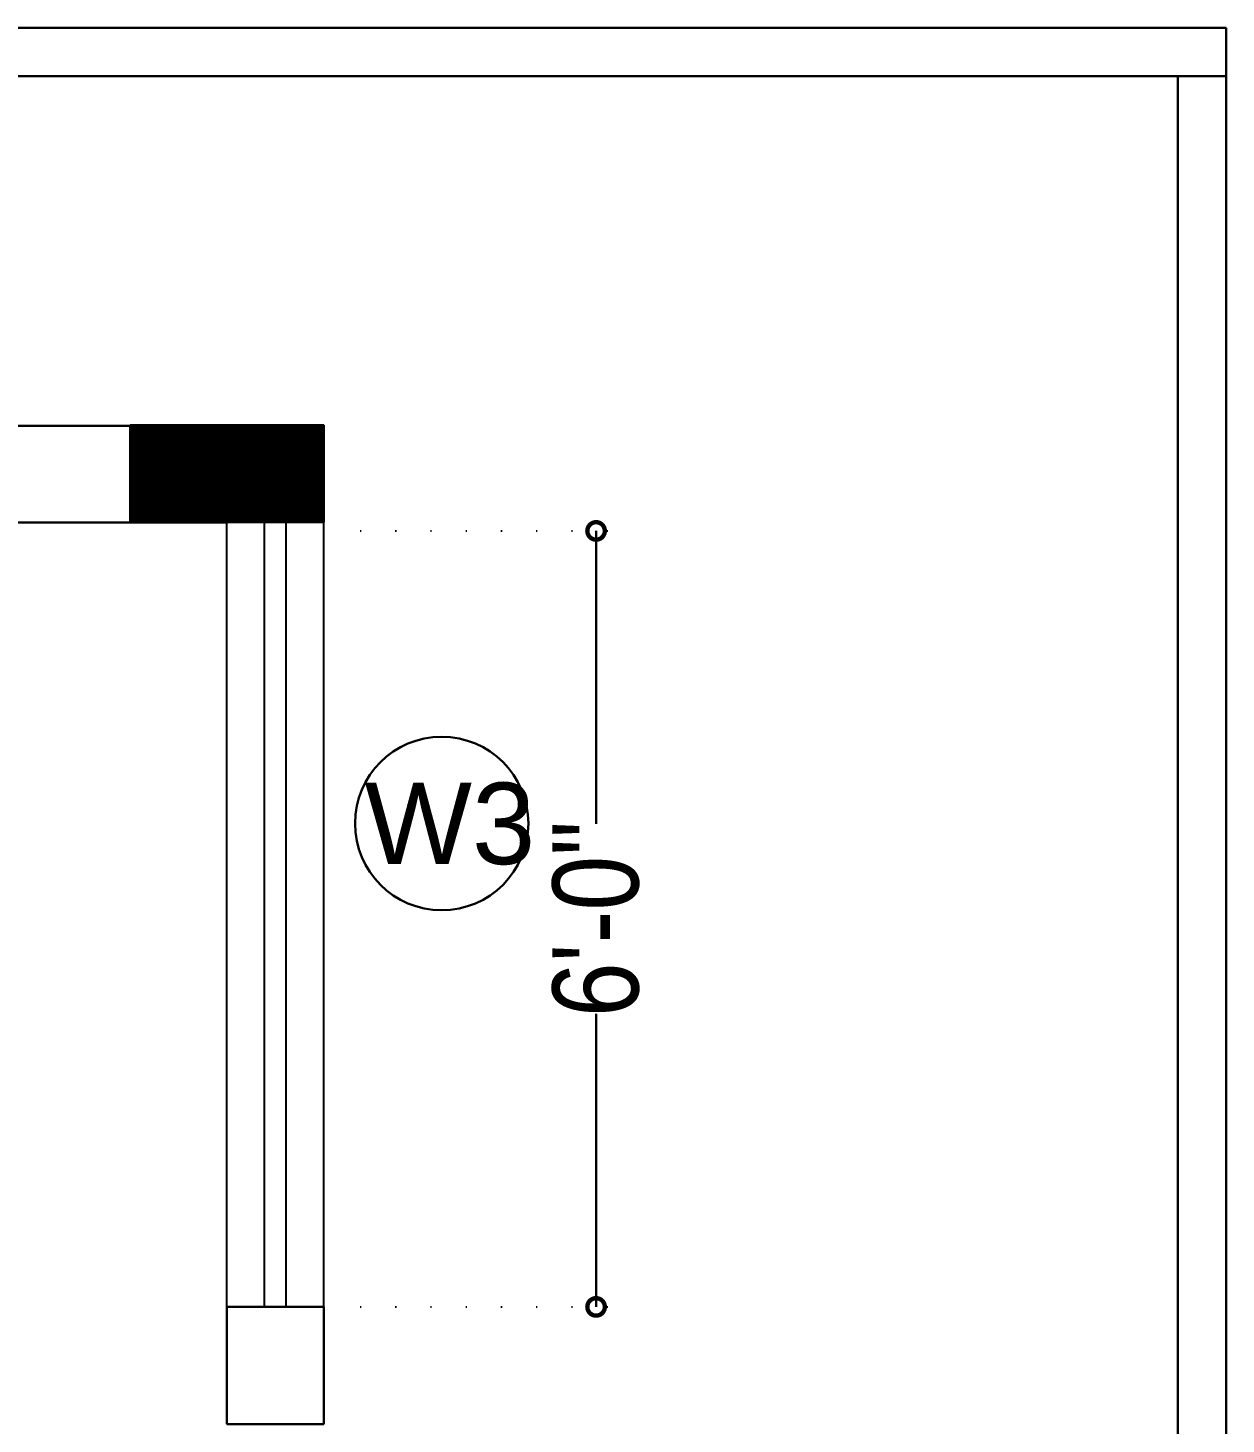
# Model space of a CAD drawing. Extents: x 187966 to 202201, y 659574 to 1343694.
# Drawn here: x 192879.8 to 192991.2, y 665292.5 to 665422.3 of the extents above; entities that cross this region are included whole.
import ezdxf

# ---------------------------------------------------------------- set-up
doc = ezdxf.new("R2010")
doc.units = 0
doc.header["$MEASUREMENT"] = 0
doc.header["$PDMODE"] = 32
doc.linetypes.add('DOT2', pattern=[3.175, 0, -3.175])
for name, color, linetype, lineweight in [('A-Wall', 7, 'Continuous', 30), ('sill', 32, 'Continuous', 25), ('Text', 55, 'Continuous', 25), ('WINDOW', 147, 'Continuous', 25)]:
    doc.layers.add(name, color=color, linetype=linetype, lineweight=lineweight)
doc.layers.add('ELE', color=7, linetype='Continuous')
doc.styles.add('AA_03.50', font='ARIALN.TTF', dxfattribs={"height": 8})
doc.styles.add('jag', font='arial.ttf')
doc.dimstyles.new('AA_03.50', dxfattribs={"dimtxt": 9, "dimasz": 3.25, "dimexe": 1.75, "dimexo": 3.375, "dimgap": 0.09, "dimtad": 0, "dimdec": 0, "dimzin": 3, "dimdsep": 46, "dimlunit": 4, "dimtxsty": 'AA_03.50', "dimblk": 'DOTSMALL', "dimcen": 0.09, "dimclre": 7, "dimadec": 0, "dimazin": 0, "dimtfac": 1, "dimtdec": 0, "dimtofl": 0, "dimtmove": 0, "dimatfit": 3, "dimfxl": 1, "dimtolj": 1, "dimtzin": 0, "dimlwd": -1, "dimarcsym": 0})

# ---------------------------------------------------------------- blocks, each defined once
blk = doc.blocks.new('EGVSVS')
at = {"layer": 'A-Wall'}
h = blk.add_hatch(dxfattribs=at)
h.set_pattern_fill('ANSI31', color=256, style=0)
h.set_pattern_definition([(45, (0, 0), (-0.088388347648, 0.088388347648), [])])
h.paths.add_polyline_path([(188258.49, 672097.51), (188258.49, 672106.51), (188240.49, 672106.51), (188240.49, 672097.51)])
blk.add_lwpolyline([(188240.49, 672106.51), (188258.49, 672106.51), (188258.49, 672097.51), (188240.49, 672097.51)], close=True, dxfattribs=at)
blk = doc.blocks.new('_DotSmall')
at = {"color": 0, "linetype": 'ByBlock', "const_width": 0.5}
blk.add_lwpolyline([(-0.0625, 0, 1), (0.0625, 0, 1)], format="xyb", close=True, dxfattribs=at)
blk = doc.blocks.new('*D36')
at = {"layer": 'A-Wall', "color": 7, "linetype": 'DOT2', "lineweight": -2, "transparency": 16777216}
for p, q in [((192910.68, 665375.55), (192934.37, 665375.55)), ((192910.68, 665303.4), (192934.37, 665303.4))]:
    blk.add_line(p, q, dxfattribs=at)
at = {"layer": 'A-Wall', "color": 0, "transparency": 16777216}
for p, q in [((192932.62, 665375.55), (192932.62, 665348.31)), ((192932.62, 665303.4), (192932.62, 665330.64))]:
    blk.add_line(p, q, dxfattribs=at)
at = {"layer": 'DEFPOINTS', "color": 0, "transparency": 16777216}
for p in [(192907.31, 665375.55), (192907.31, 665303.4), (192932.62, 665303.4)]:
    blk.add_point(p, dxfattribs=at)
at = {"layer": 'A-Wall', "color": 0, "transparency": 16777216, "xscale": 3.25, "yscale": 3.25, "zscale": 3.25}
for p, rotation in [((192932.62, 665375.55), 90), ((192932.62, 665303.4), 270)]:
    blk.add_blockref('_DotSmall', p, dxfattribs=dict(at, rotation=rotation))
at = {"layer": 'A-Wall', "color": 0, "transparency": 16777216, "insert": (192932.62, 665339.47), "char_height": 8, "attachment_point": 5, "rotation": 90, "style": 'AA_03.50'}
blk.add_mtext('\\A1;6\'-0"', dxfattribs=at)

msp = doc.modelspace()

# ---------------------------------------------------------------- linework, layer by layer
at = {"layer": 'A-Wall'}
for p, q in [((192260.21, 665422.32), (192991.18, 665422.32)), ((192991.18, 665422.32), (192991.18, 664930.02)), ((192269.21, 665417.82), (192991.18, 665417.82)), ((192986.7, 665417.82), (192986.7, 664934.5)), ((192733.51, 665376.32), (192898.31, 665376.32))]:
    msp.add_line(p, q, dxfattribs=at)
for points in [[(192907.31, 665385.32), (192628.38, 665385.32)], [(192907.31, 665376.36), (192907.31, 665385.32)], [(192898.31, 665376.36), (192898.31, 665376.36)], [(192898.31, 665376.36), (192907.31, 665376.36)], [(192898.31, 665292.5), (192898.31, 665303.4)], [(192898.31, 665303.4), (192907.31, 665303.4)], [(192907.31, 665292.5), (192907.31, 665303.4)], [(192907.31, 665292.5), (192898.31, 665292.5)]]:
    msp.add_lwpolyline(points, dxfattribs=at)
at = {"layer": 'ELE', "linetype": 'ByBlock', "lineweight": 30}
msp.add_circle((192918.27, 665348.35), 8.06, dxfattribs=at)
at = {"layer": 'sill'}
for points in [[(192898.31, 665303.4), (192898.31, 665376.36)], [(192907.31, 665303.4), (192907.31, 665376.36)]]:
    msp.add_lwpolyline(points, dxfattribs=at)
at = {"layer": 'WINDOW'}
for points in [[(192901.8, 665303.4), (192901.8, 665376.36)], [(192903.81, 665303.4), (192903.81, 665376.36)]]:
    msp.add_lwpolyline(points, dxfattribs=at)

# ---------------------------------------------------------------- block references
at = {"layer": 'A-Wall'}
msp.add_blockref('EGVSVS', (4648.81, -6721.14), dxfattribs=at)

# ---------------------------------------------------------------- texts
at = {"layer": 'Text', "insert": (192911.1, 665352.14), "char_height": 7.5716, "width": 212.5439, "attachment_point": 1, "style": 'jag'}
msp.add_mtext('W3{\\H0.8193x; }^I', dxfattribs=at)

# ---------------------------------------------------------------- dimensions: what is measured, and where the dimension line sits
at = {"layer": 'A-Wall'}
dim = msp.add_linear_dim(base=(192932.6172, 665303.402), p1=(192907.3074, 665375.5452), p2=(192907.3074, 665303.402), angle=90, dimstyle='AA_03.50', override={"dimtxt": 8, "dimdec": 1, "dimtdec": 1, "dimfxl": 0.1}, dxfattribs=at)
dim.commit()
dim.dimension.update_dxf_attribs({"geometry": '*D36', "text_midpoint": (192932.6172, 665339.4736)})

doc.saveas('drawing.dxf')
